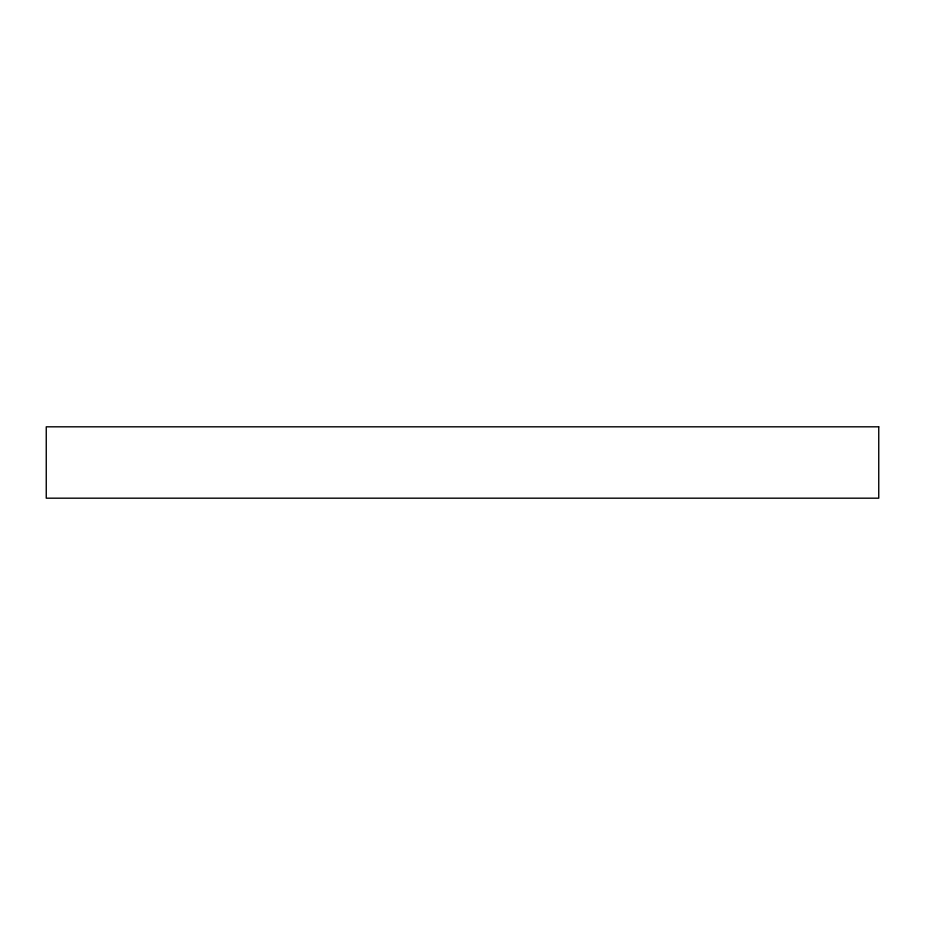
<?xml version="1.0" encoding="UTF-8"?>
<svg xmlns="http://www.w3.org/2000/svg" width="925" height="925" viewBox="0 0 925 925"><rect width="100%" height="100%" fill="white"/><g stroke="black" fill="none" stroke-linecap="round" stroke-linejoin="round"><path stroke-width="1.39" d="M878.75 426.818L46.25 426.818L46.25 498.182L878.75 498.182L878.75 426.818"/></g></svg>
